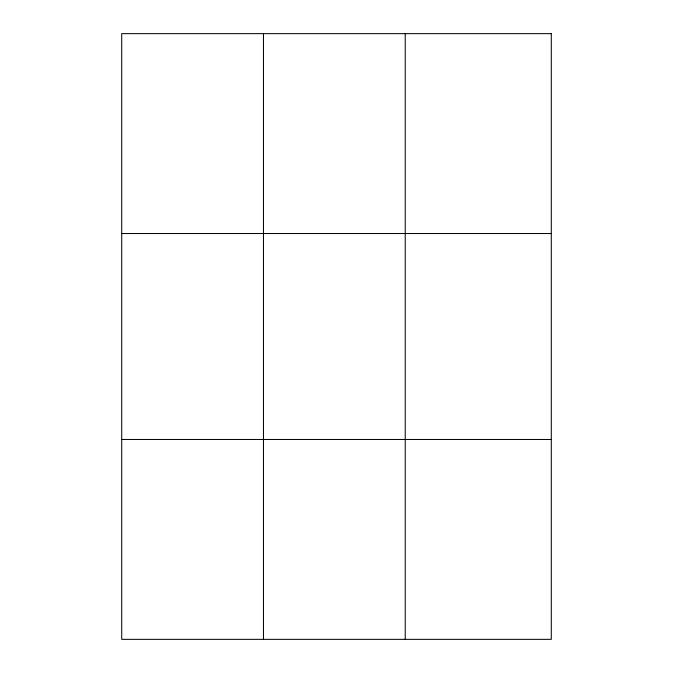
<?xml version="1.0" encoding="UTF-8"?>
<svg xmlns="http://www.w3.org/2000/svg" width="673" height="673" viewBox="0 0 673 673"><rect width="100%" height="100%" fill="white"/><g stroke="black" fill="none" stroke-linecap="round" stroke-linejoin="round"><path stroke-width="1.01" d="M263.471 33.65L263.471 639.35M405.23 33.65L405.23 639.35M121.712 233.531L551.288 233.531M121.712 439.469L551.288 439.469M551.288 33.65L551.288 639.35L121.712 639.35L121.712 33.65L551.288 33.65"/></g></svg>
